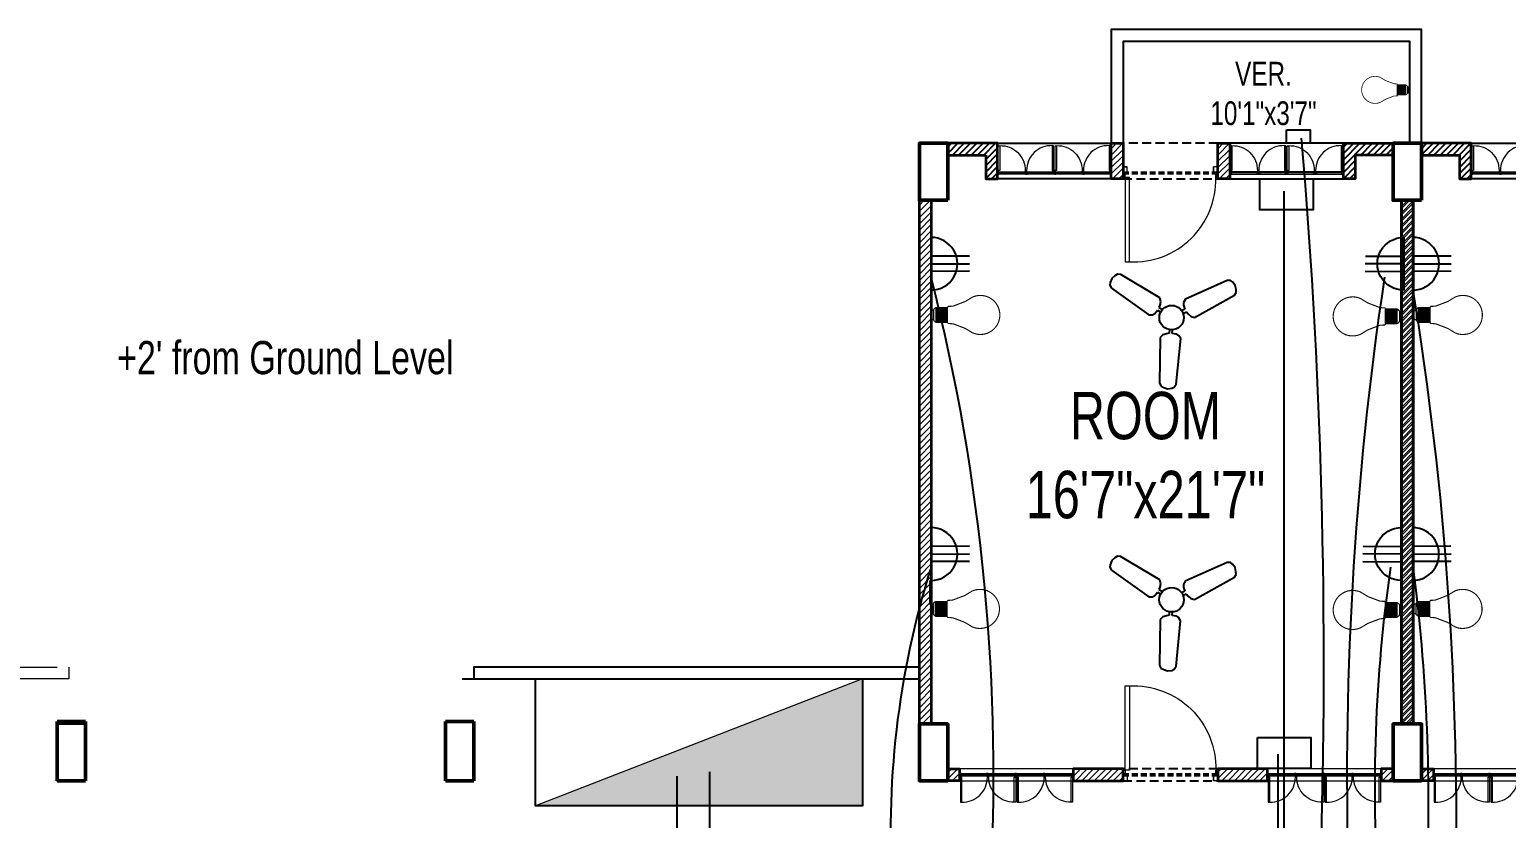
# Model space of a CAD drawing. Header units: inches. Extents: x -20263 to 10253, y -4567 to 3195.
# Drawn here: x -3254 to -2630, y 400 to 733 of the extents above; entities that cross this region are included whole.
import ezdxf

# ---------------------------------------------------------------- set-up
doc = ezdxf.new("R2010")
doc.units = ezdxf.units.IN
doc.header["$MEASUREMENT"] = 0
doc.linetypes.add('ACAD_ISO02W100', pattern=[15, 12, -3])
doc.linetypes.add('DASHED2', pattern=[0.375, 0.25, -0.125])
for name, color, linetype, lineweight in [('A-TEXT', 7, 'Continuous', 5), ('ar-DOOR-WOOD', 44, 'Continuous', 0), ('column', 1, 'Continuous', 50), ('Main Wall', 250, 'Continuous', 13), ('WALL_SEC_', 170, 'Continuous', 25), ('walll', 7, 'Continuous', 30)]:
    doc.layers.add(name, color=color, linetype=linetype, lineweight=lineweight)
doc.layers.add('e conduit sdb to swicth', color=160, linetype='Continuous')
doc.layers.add('liveline', color=1, linetype='Continuous')
doc.layers.add('hatch brick', color=32, linetype='Continuous', lineweight=0, transparency=0.4)
doc.styles.add('SIMPLE', font='romantic.ttf')
pattern_1 = [(45, (-1501168.0352, -132548.724), (-1.3258252147, 1.3258252147), [])]

# ---------------------------------------------------------------- blocks, each defined once
blk = doc.blocks.new('DOOR_45')
at = {"layer": 'ar-DOOR-WOOD'}
for p, q in [((-11008.75, 15426.44), (-11008.75, 15424.44)), ((-10968.75, 15426.44), (-11008.75, 15426.44)), ((-11008.75, 15424.44), (-10968.75, 15424.44)), ((-10968.75, 15427.44), (-10963.75, 15427.44)), ((-10968.75, 15427.44), (-10968.75, 15426.44)), ((-10968.75, 15424.44), (-10968.75, 15426.44)), ((-10968.75, 15426.44), (-10966.75, 15426.44)), ((-10966.75, 15426.44), (-10966.75, 15425.44)), ((-10966.75, 15425.44), (-10963.75, 15425.44)), ((-10963.75, 15427.44), (-10963.75, 15425.44)), ((-10968.75, 15382.44), (-10968.75, 15383.44)), ((-10968.75, 15383.44), (-10966.75, 15383.44)), ((-10968.75, 15382.44), (-10963.75, 15382.44)), ((-10966.75, 15384.44), (-10963.75, 15384.44)), ((-10966.75, 15383.44), (-10966.75, 15384.44)), ((-10963.75, 15382.44), (-10963.75, 15384.44))]:
    blk.add_line(p, q, dxfattribs=at)
for points in [[(-10968.75, 15426.44), (-11008.75, 15426.44), (-11008.75, 15424.44), (-10968.75, 15424.44)], [(-10963.75, 15427.44), (-10968.75, 15427.44), (-10968.75, 15426.44), (-10966.75, 15426.44), (-10966.75, 15425.44), (-10963.75, 15425.44)], [(-10968.75, 15383.44), (-10968.75, 15382.44), (-10963.75, 15382.44), (-10963.75, 15384.44), (-10966.75, 15384.44), (-10966.75, 15383.44)]]:
    blk.add_lwpolyline(points, close=True, dxfattribs=at)
blk.add_arc((-10969.89, 15422.35), 38.92, 176.90834, 271.67702, dxfattribs=at)
blk = doc.blocks.new('DOOR_40')
at = {"layer": 'ar-DOOR-WOOD'}
for p, q in [((-11029.1, 15421.4), (-11064.1, 15421.4)), ((-11064.1, 15421.4), (-11064.1, 15419.4)), ((-11064.1, 15419.4), (-11029.1, 15419.4)), ((-11029.1, 15422.4), (-11024.1, 15422.4)), ((-11029.1, 15422.4), (-11029.1, 15421.4)), ((-11029.1, 15419.4), (-11029.1, 15421.4)), ((-11029.1, 15421.4), (-11027.1, 15421.4)), ((-11027.1, 15421.4), (-11027.1, 15420.4)), ((-11027.1, 15420.4), (-11024.1, 15420.4)), ((-11024.1, 15422.4), (-11024.1, 15420.4)), ((-11029.1, 15383.4), (-11027.1, 15383.4)), ((-11029.1, 15382.4), (-11029.1, 15383.4)), ((-11029.1, 15382.4), (-11024.1, 15382.4)), ((-11027.1, 15383.4), (-11027.1, 15384.4)), ((-11027.1, 15384.4), (-11024.1, 15384.4)), ((-11024.1, 15382.4), (-11024.1, 15384.4))]:
    blk.add_line(p, q, dxfattribs=at)
blk.add_arc((-11029.4, 15418.2), 34.8, 178.03, 270.3561, dxfattribs=at)
blk = doc.blocks.new('room 1')
h = blk.add_hatch()
h.set_pattern_fill('ANSI31', color=256, scale=15)
h.paths.add_polyline_path([(1498318.01, 133229.01), (1498318.01, 133219.01), (1498323.01, 133219.01), (1498323.01, 133234.01), (1498302.01, 133234.01), (1498302.01, 133229.01), (1498302.01, 133229.01)])
h = blk.add_hatch()
h.set_pattern_fill('ANSI31', color=256, scale=15)
h.paths.add_polyline_path([(1498474.01, 133229.01), (1498474.01, 133219.01), (1498469.01, 133219.01), (1498469.01, 133234.01), (1498490.01, 133234.01), (1498490.01, 133229.01), (1498490.01, 133229.01)])
at = {"layer": 'hatch brick'}
h = blk.add_hatch(dxfattribs=at)
h.set_pattern_fill('ANSI31', color=256, scale=15)
h.set_pattern_definition([(45, (69, 2), (-1.3258252147, 1.3258252147), [])])
h.paths.add_polyline_path([(1498376.01, 133234.01), (1498376.01, 133219.01), (1498376.01, 133219.01), (1498371.01, 133219.01), (1498371.01, 133234.01)])
h = blk.add_hatch(dxfattribs=at)
h.set_pattern_fill('ANSI31', color=256, scale=15)
h.set_pattern_definition([(45, (114, 2), (-1.3258252147, 1.3258252147), [])])
h.paths.add_polyline_path([(1498421.01, 133234.01), (1498421.01, 133219.01), (1498421.01, 133219.01), (1498416.01, 133219.01), (1498416.01, 133234.01)])
h = blk.add_hatch(dxfattribs=at)
h.set_pattern_fill('ANSI31', color=256, scale=15)
h.paths.add_polyline_path([(1498298.51, 132989.01), (1498293.51, 132989.01), (1498293.51, 133210.01), (1498298.51, 133210.01)])
h = blk.add_hatch(dxfattribs=at)
h.set_pattern_fill('ANSI31', color=256, scale=15)
h.paths.add_polyline_path([(1498493.51, 132989.01), (1498498.51, 132989.01), (1498498.51, 133210.01), (1498493.51, 133210.01)])
h = blk.add_hatch(dxfattribs=at)
h.set_pattern_fill('ANSI31', color=256, scale=15)
h.set_pattern_definition([(45, (-14.5, 0), (-1.3258252147, 1.3258252147), [])])
h.paths.add_polyline_path([(1498302.01, 132970.01), (1498307.01, 132970.01), (1498307.01, 132965.01), (1498302.01, 132965.01)])
h = blk.add_hatch(dxfattribs=at)
h.set_pattern_fill('ANSI31', color=256, scale=15)
h.set_pattern_definition([(45, (-5, -252), (-1.3258252147, 1.3258252147), [])])
h.paths.add_polyline_path([(1498376.01, 132970.01), (1498355.01, 132970.01), (1498355.01, 132965.01), (1498376.01, 132965.01)])
h = blk.add_hatch(dxfattribs=at)
h.set_pattern_fill('ANSI31', color=256, scale=15)
h.set_pattern_definition([(45, (1.2113, 4e-09), (-1.3258252147, 1.3258252147), [])])
h.paths.add_polyline_path([(1498437.01, 132970.01), (1498416.01, 132970.01), (1498416.01, 132965.01), (1498437.01, 132965.01)])
h = blk.add_hatch(dxfattribs=at)
h.set_pattern_fill('ANSI31', color=256, scale=15)
h.paths.add_polyline_path([(1498490.01, 132970.01), (1498485.01, 132970.01), (1498485.01, 132965.01), (1498490.01, 132965.01)])
for points in [[(1498323.01, 133234.01), (1498371.01, 133234.01), (1498371.01, 133219.01), (1498323.01, 133219.01)], [(1498469.01, 133234.01), (1498421.01, 133234.01), (1498421.01, 133219.01), (1498469.01, 133219.01)]]:
    blk.add_lwpolyline(points, close=True)
at = {"linetype": 'DASHED2', "ltscale": 15}
for points in [[(1498376.01, 133219.01), (1498416.01, 133219.01), (1498416.01, 133234.01), (1498376.01, 133234.01)], [(1498376.01, 132965.01), (1498416.01, 132965.01), (1498416.01, 132970.01), (1498376.01, 132970.01)]]:
    blk.add_lwpolyline(points, close=True, dxfattribs=at)
at = {"layer": 'Main Wall', "color": 1, "lineweight": 50}
for points in [[(1498302.01, 133210.01), (1498290.01, 133210.01), (1498290.01, 133234.01), (1498302.01, 133234.01), (1498302.01, 133210.01)], [(1498502.01, 133210.01), (1498490.01, 133210.01), (1498490.01, 133234.01), (1498502.01, 133234.01), (1498502.01, 133210.01)], [(1498302.01, 132965.01), (1498290.01, 132965.01), (1498290.01, 132989.01), (1498302.01, 132989.01), (1498302.01, 132965.01)], [(1498502.01, 132965.01), (1498490.01, 132965.01), (1498490.01, 132989.01), (1498502.01, 132989.01), (1498502.01, 132965.01)]]:
    blk.add_lwpolyline(points, dxfattribs=at)
at = {"layer": 'Main Wall', "lineweight": 35}
for points in [[(1498318.01, 133229.01), (1498318.01, 133219.01), (1498323.01, 133219.01), (1498323.01, 133234.01), (1498302.01, 133234.01), (1498302.01, 133229.01), (1498302.01, 133229.01), (1498302.01, 133229.01), (1498318.01, 133229.01)], [(1498474.01, 133229.01), (1498474.01, 133219.01), (1498469.01, 133219.01), (1498469.01, 133234.01), (1498490.01, 133234.01), (1498490.01, 133229.01), (1498490.01, 133229.01), (1498490.01, 133229.01), (1498474.01, 133229.01)], [(1498376.01, 132970.01), (1498376.01, 132970.01), (1498355.01, 132970.01), (1498355.01, 132965.01), (1498376.01, 132965.01), (1498376.01, 132970.01)]]:
    blk.add_lwpolyline(points, dxfattribs=at)
for points in [[(1498376.01, 133234.01), (1498376.01, 133219.01), (1498376.01, 133219.01), (1498376.01, 133219.01), (1498371.01, 133219.01), (1498371.01, 133234.01)], [(1498421.01, 133234.01), (1498421.01, 133219.01), (1498421.01, 133219.01), (1498421.01, 133219.01), (1498416.01, 133219.01), (1498416.01, 133234.01)], [(1498298.51, 132989.01), (1498293.51, 132989.01), (1498293.51, 133210.01), (1498298.51, 133210.01)], [(1498493.51, 132989.01), (1498498.51, 132989.01), (1498498.51, 133210.01), (1498493.51, 133210.01)], [(1498302.01, 132970.01), (1498307.01, 132970.01), (1498307.01, 132965.01), (1498302.01, 132965.01)], [(1498437.01, 132970.01), (1498416.01, 132970.01), (1498416.01, 132965.01), (1498437.01, 132965.01)], [(1498490.01, 132970.01), (1498485.01, 132970.01), (1498485.01, 132965.01), (1498490.01, 132965.01)]]:
    blk.add_lwpolyline(points, close=True, dxfattribs=at)
at = {"layer": 'Main Wall', "color": 150}
for points in [[(1498371.01, 133221.01), (1498323.61, 133221.01), (1498323.61, 133222.01), (1498371.01, 133222.01)], [(1498371.01, 133221.01), (1498323.61, 133221.01), (1498323.61, 133221.51), (1498371.01, 133221.51)], [(1498421.01, 133221.01), (1498468.41, 133221.01), (1498468.41, 133222.01), (1498421.01, 133222.01)], [(1498421.01, 133221.01), (1498468.41, 133221.01), (1498468.41, 133221.51), (1498421.01, 133221.51)], [(1498307.01, 132968.01), (1498354.41, 132968.01), (1498354.41, 132967.01), (1498307.01, 132967.01)], [(1498307.01, 132968.01), (1498354.41, 132968.01), (1498354.41, 132967.51), (1498307.01, 132967.51)], [(1498437.61, 132968.01), (1498484.41, 132968.01), (1498484.41, 132967.01), (1498437.61, 132967.01)], [(1498437.61, 132968.01), (1498484.41, 132968.01), (1498484.41, 132967.51), (1498437.61, 132967.51)]]:
    blk.add_lwpolyline(points, close=True, dxfattribs=at)
at = {"layer": 'Main Wall', "color": 150, "linetype": 'DASHED2', "ltscale": 10}
for points in [[(1498376.01, 133222.01), (1498416.01, 133222.01), (1498416.01, 133221.01), (1498376.01, 133221.01)], [(1498376.01, 133222.01), (1498416.01, 133222.01), (1498416.01, 133221.51), (1498376.01, 133221.51)], [(1498376.01, 132968.01), (1498416.01, 132968.01), (1498416.01, 132967.01), (1498376.01, 132967.01)], [(1498376.01, 132968.01), (1498416.01, 132968.01), (1498416.01, 132967.51), (1498376.01, 132967.51)]]:
    blk.add_lwpolyline(points, close=True, dxfattribs=at)
at = {"layer": 'Main Wall'}
for points in [[(1498307.01, 132965.01), (1498355.01, 132965.01), (1498355.01, 132970.01), (1498307.01, 132970.01)], [(1498437.01, 132965.01), (1498485.01, 132965.01), (1498485.01, 132970.01), (1498437.01, 132970.01)]]:
    blk.add_lwpolyline(points, close=True, dxfattribs=at)
at = {"layer": 'Main Wall', "extrusion": (0, 0, -1)}
for name, p, xscale, yscale, zscale, rotation in [('DOOR_40', (-1502949.75, 129913.77), 0.2999999999999545, 0.2999999999999545, -0.2999999999999545, 270), ('DOOR_40', (-1502973.75, 129913.77), 0.2999999999999545, 0.2999999999999545, -0.2999999999999545, 270), ('DOOR_40', (-1493818.28, 129913.77), -0.2999999999999545, 0.2999999999999545, -0.2999999999999545, 90), ('DOOR_40', (-1493842.28, 129913.77), -0.2999999999999545, 0.2999999999999545, -0.2999999999999545, 90), ('DOOR_45', (-1512089.3, 142969.57), -0.8888888888889142, 0.8888888888889142, -0.8888888888889142, 270), ('DOOR_45', (-1512089.3, 123219.46), 0.8888888888889142, 0.8888888888889142, -0.8888888888889142, 270), ('DOOR_40', (-1493704.28, 136275.25), 0.2999999999999545, 0.2999999999999545, -0.2999999999999545, 90), ('DOOR_40', (-1493728.28, 136275.25), 0.2999999999999545, 0.2999999999999545, -0.2999999999999545, 90), ('DOOR_40', (-1493834.28, 136275.25), 0.2999999999999545, 0.2999999999999545, -0.2999999999999545, 90), ('DOOR_40', (-1493858.28, 136275.25), 0.2999999999999545, 0.2999999999999545, -0.2999999999999545, 90)]:
    blk.add_blockref(name, p, dxfattribs=dict(at, xscale=xscale, yscale=yscale, zscale=zscale, rotation=rotation))
at = {"layer": 'Main Wall'}
for p, xscale, yscale, zscale, rotation in [((1493720.28, 129913.77), 0.2999999999999545, 0.2999999999999545, 0.2999999999999545, 270), ((1493744.28, 129913.77), 0.2999999999999545, 0.2999999999999545, 0.2999999999999545, 270), ((1503047.75, 129913.77), -0.2999999999999545, 0.2999999999999545, 0.2999999999999546, 90), ((1503071.75, 129913.77), -0.2999999999999545, 0.2999999999999545, 0.2999999999999546, 90), ((1502933.75, 136275.25), 0.2999999999999546, 0.2999999999999546, 0.2999999999999546, 90), ((1502957.75, 136275.25), 0.2999999999999546, 0.2999999999999546, 0.2999999999999546, 90), ((1503063.75, 136275.25), 0.2999999999999546, 0.2999999999999546, 0.2999999999999546, 90), ((1503087.75, 136275.25), 0.2999999999999546, 0.2999999999999546, 0.2999999999999546, 90)]:
    blk.add_blockref('DOOR_40', p, dxfattribs=dict(at, xscale=xscale, yscale=yscale, zscale=zscale, rotation=rotation))
blk = doc.blocks.new('toilet stair block final')
for points in [[(-62, 367), (-62, 362), (57.4, 362), (85.96, 283.35)], [(90.63, 285.05), (60.9, 367), (-57, 367)]]:
    blk.add_lwpolyline(points)
blk = doc.blocks.new('LED')
for p, q in [((-11.6, -7.7), (11.7, -7.7)), ((-11.6, -11), (11.7, -9.6)), ((-11.6, -13.3), (11.7, -11.8)), ((-11.5, -15.5), (11.8, -14.1)), ((-11.3, -17.8), (11.9, -16.3)), ((-11.2, -20), (12.1, -18.6)), ((-11.2, -22.2), (12.1, -20.8)), ((-11.2, -24.5), (12.1, -23.1)), ((-12.1, -25.6), (11.9, -25.6))]:
    blk.add_line(p, q)
at = {"lineweight": 9}
blk.add_line((7.8, -3.1), (-7.8, -3.1), dxfattribs=at)
for points, const_width in [([(5.3, 0), (5.4, 0), (5.7, 0), (6.1, -0.1), (6.6, -0.3), (7, -0.6), (7.2, -0.9), (7.4, -1.2), (7.5, -1.5), (7.7, -2), (7.7, -2.5), (7.8, -3.1), (7.7, -2.5), (7.7, -2), (7.5, -1.5), (7.4, -1.2), (7.2, -0.9), (7, -0.6), (6.6, -0.3), (6.1, -0.1), (5.7, 0), (5.4, 0), (5.3, 0), (-5.3, 0), (-5.4, 0), (-5.5, 0), (-5.8, 0), (-6.1, -0.1), (-6.4, -0.2), (-6.7, -0.5), (-7, -0.7), (-7.3, -1.1), (-7.6, -1.7), (-7.7, -2.3), (-7.8, -3.1), (-7.8, -3.1), (-7.9, -3.2), (-8.1, -3.2), (-8.3, -3.3), (-8.9, -3.6), (-9.6, -4.1), (-10.3, -4.7), (-11, -5.4), (-11.2, -5.9), (-11.4, -6.4), (-11.6, -7), (-11.6, -7.7), (-12.2, -7.7), (-12.1, -26)], 2), ([(-5.3, 0), (-5.4, 0), (-5.5, 0), (-5.8, 0), (-6.1, -0.1), (-6.4, -0.2), (-6.7, -0.5), (-7, -0.7), (-7.3, -1.1), (-7.6, -1.7), (-7.7, -2.3), (-7.8, -3.1)], 1), ([(11.9, -26.1), (11.9, -7.7), (11.7, -7.7), (11.6, -7), (11.4, -6.4), (11.2, -5.9), (11, -5.4), (10.3, -4.7), (9.6, -4.1), (8.9, -3.6), (8.3, -3.3), (7.9, -3.2), (7.8, -3.1), (7.8, -3.1)], 2), ([(-0.1, -111.1), (-0.2, -111.1), (-1, -111.1), (-1.8, -111.1), (-2.6, -111.1), (-3.4, -111), (-4.2, -110.9), (-5, -110.8), (-5.8, -110.6), (-6.6, -110.5), (-7.4, -110.3), (-8.1, -110.1), (-8.9, -109.9), (-9.6, -109.7), (-10.4, -109.5), (-11.1, -109.2), (-11.8, -108.9), (-12.5, -108.7), (-13.2, -108.3), (-13.9, -108), (-14.6, -107.7), (-15.3, -107.3), (-16, -106.9), (-16.6, -106.6), (-17.3, -106.2), (-17.9, -105.7), (-18.5, -105.3), (-19.2, -104.8), (-19.8, -104.4), (-20.4, -103.9), (-20.9, -103.4), (-21.5, -102.9), (-22.1, -102.4), (-22.6, -101.9), (-23.1, -101.3), (-23.7, -100.8), (-24.2, -100.2), (-24.6, -99.6), (-25.1, -99), (-25.6, -98.4), (-26, -97.8), (-26.5, -97.2), (-26.9, -96.5), (-27.3, -95.9), (-27.7, -95.2), (-28.1, -94.6), (-28.4, -93.9), (-28.8, -93.2), (-29.1, -92.5), (-29.4, -91.8), (-29.7, -91.1), (-30, -90.4), (-30.2, -89.6), (-30.5, -88.9), (-30.7, -88.1), (-30.9, -87.4), (-31.1, -86.6), (-31.2, -85.9), (-31.4, -85.1), (-31.5, -84.3), (-31.6, -83.5), (-31.7, -82.7), (-31.8, -81.9), (-31.8, -81.1), (-31.9, -80.3), (-31.9, -79.5), (-31.9, -78.2), (-31.8, -77), (-31.7, -75.8), (-31.5, -74.6), (-31.3, -73.4), (-31.1, -72.2), (-30.8, -71.1), (-30.4, -69.9), (-30, -68.8), (-29.6, -67.7), (-29.2, -66.6), (-22.1, -55), (-14.6, -35.3), (-14.1, -29.7), (-14.1, -27.1), (-12.1, -25.6)], 1.8), ([(-0.1, -111.1), (0, -111.1), (0.8, -111.1), (1.6, -111.1), (2.5, -111.1), (3.3, -111), (4, -110.9), (4.8, -110.8), (5.6, -110.6), (6.4, -110.5), (7.2, -110.3), (7.9, -110.1), (8.7, -109.9), (9.4, -109.7), (10.2, -109.5), (10.9, -109.2), (11.6, -108.9), (12.3, -108.7), (13, -108.3), (13.7, -108), (14.4, -107.7), (15.1, -107.3), (15.8, -106.9), (16.4, -106.6), (17.1, -106.2), (17.7, -105.7), (18.3, -105.3), (19, -104.8), (19.6, -104.4), (20.2, -103.9), (20.7, -103.4), (21.3, -102.9), (21.9, -102.4), (22.4, -101.9), (22.9, -101.3), (23.5, -100.8), (24, -100.2), (24.5, -99.6), (24.9, -99), (25.4, -98.4), (25.8, -97.8), (26.3, -97.2), (26.7, -96.5), (27.1, -95.9), (27.5, -95.2), (27.9, -94.6), (28.2, -93.9), (28.6, -93.2), (28.9, -92.5), (29.2, -91.8), (29.5, -91.1), (29.8, -90.4), (30, -89.6), (30.3, -88.9), (30.5, -88.1), (30.7, -87.4), (30.9, -86.6), (31, -85.9), (31.2, -85.1), (31.3, -84.3), (31.4, -83.5), (31.5, -82.7), (31.6, -81.9), (31.6, -81.1), (31.7, -80.3), (31.7, -79.5), (31.7, -78.2), (31.6, -77), (31.5, -75.8), (31.3, -74.6), (31.1, -73.4), (30.9, -72.2), (30.6, -71.1), (30.2, -69.9), (29.9, -68.8), (29.4, -67.7), (29, -66.6), (21.9, -55), (14.4, -35.3), (13.9, -29.7), (13.9, -27.1), (11.9, -25.6)], 1.8)]:
    blk.add_lwpolyline(points, dxfattribs=dict(const_width=const_width))
at = {"color": 7, "lineweight": 20}
blk.add_open_spline([(-9.8, -25.6), (-9.8, -25.6), (9.4, -25.6), (9.4, -25.6)], degree=3, dxfattribs=at)
blk = doc.blocks.new('6')
at = {"color": 7}
for p, q in [((3268, -2243), (3260, -2275)), ((3260, -2275), (3351, -2687)), ((3285, -2228), (3268, -2243)), ((3322, -2211), (3285, -2228)), ((3359, -2211), (3322, -2211)), ((3387, -2215), (3359, -2211)), ((3407, -2236), (3387, -2215)), ((3533, -2638), (3407, -2236)), ((3351, -2687), (3378, -2709)), ((3378, -2709), (3403, -2714)), ((3403, -2714), (3440, -2709)), ((3440, -2709), (3450, -2742)), ((3468, -2701), (3489, -2690)), ((3477, -2735), (3468, -2701)), ((3489, -2690), (3518, -2669)), ((3518, -2669), (3533, -2638)), ((3649, -2835), (3635, -2869)), ((3666, -2816), (3649, -2835)), ((3699, -2804), (3666, -2816)), ((4101, -2931), (3699, -2804)), ((3291, -2913), (3005, -3223)), ((3325, -2910), (3291, -2913)), ((3357, -2925), (3325, -2910)), ((3378, -2938), (3357, -2925)), ((3403, -2913), (3378, -2938)), ((3399, -2958), (3423, -2933)), ((3422, -2988), (3399, -2958)), ((3429, -3011), (3422, -2988)), ((3594, -2888), (3628, -2897)), ((3635, -2869), (3601, -2861)), ((3628, -2897), (3627, -2922)), ((3627, -2922), (3631, -2958)), ((3631, -2958), (3650, -2985)), ((3650, -2985), (4061, -3078)), ((4124, -2954), (4101, -2931)), ((4129, -2976), (4124, -2954)), ((4125, -3016), (4129, -2976)), ((3113, -3331), (3424, -3046)), ((3424, -3046), (3429, -3011)), ((4061, -3078), (4089, -3071)), ((4089, -3071), (4107, -3048)), ((4107, -3048), (4125, -3016)), ((3005, -3223), (2997, -3251)), ((2997, -3251), (3008, -3278)), ((3008, -3278), (3026, -3309)), ((3026, -3309), (3059, -3333)), ((3059, -3333), (3081, -3340)), ((3081, -3340), (3113, -3331))]:
    blk.add_line(p, q, dxfattribs=at)
blk.add_circle((3491, -2846), 113, dxfattribs=at)
blk = doc.blocks.new('3 pin')
at = {"layer": 'WALL_SEC_', "color": 3, "lineweight": 25}
for p, q in [((10035.5, 6358.5), (10035.5, 6351.5)), ((10045.69, 6353.52), (10035.5, 6353.52)), ((10035.5, 6351.5), (10035.5, 6344.5)), ((10035.5, 6351.5), (10045.69, 6351.5)), ((10045.69, 6349.48), (10035.5, 6349.48))]:
    blk.add_line(p, q, dxfattribs=at)
blk.add_arc((10035.5, 6351.5), 7, 270, 90, dxfattribs=at)

msp = doc.modelspace()

# ---------------------------------------------------------------- hatches: boundary and pattern name
h = msp.add_hatch()
h.set_pattern_fill('ANSI31', color=256, scale=15)
h.set_pattern_definition(pattern_1)
h.paths.add_polyline_path([(-2850.022, 680.289), (-2850.022, 670.289), (-2845.022, 670.289), (-2845.022, 685.289), (-2866.022, 685.289), (-2866.022, 680.289), (-2866.022, 680.289)])
h = msp.add_hatch()
h.set_pattern_fill('ANSI31', color=256, scale=15)
h.set_pattern_definition(pattern_1)
h.paths.add_polyline_path([(-2694.022, 680.289), (-2694.022, 670.289), (-2699.022, 670.289), (-2699.022, 685.289), (-2678.022, 685.289), (-2678.022, 680.289), (-2678.022, 680.289)])
at = {"layer": 'hatch brick'}
h = msp.add_hatch(dxfattribs=at)
h.set_pattern_fill('ANSI31', color=256, scale=15)
h.set_pattern_definition([(45, (-1501099.0352, -132546.724), (-1.3258252147, 1.3258252147), [])])
h.paths.add_polyline_path([(-2792.022, 685.289), (-2792.022, 670.289), (-2792.022, 670.289), (-2797.022, 670.289), (-2797.022, 685.289)])
h = msp.add_hatch(dxfattribs=at)
h.set_pattern_fill('ANSI31', color=256, scale=15)
h.set_pattern_definition([(45, (-1501054.0352, -132546.724), (-1.3258252147, 1.3258252147), [])])
h.paths.add_polyline_path([(-2747.022, 685.289), (-2747.022, 670.289), (-2747.022, 670.289), (-2752.022, 670.289), (-2752.022, 685.289)])
h = msp.add_hatch(dxfattribs=at)
h.set_pattern_fill('ANSI31', color=256, scale=15)
h.set_pattern_definition([(45, (-1501171.5352, -132548.724), (-1.3258252147, 1.3258252147), [])])
h.paths.add_polyline_path([(-2873.022, 440.289), (-2878.022, 440.289), (-2878.022, 661.289), (-2873.022, 661.289)])
h = msp.add_hatch(dxfattribs=at)
h.set_pattern_fill('ANSI31', color=256, scale=15)
h.set_pattern_definition(pattern_1)
h.paths.add_polyline_path([(-2674.522, 440.289), (-2669.522, 440.289), (-2669.522, 661.289), (-2674.522, 661.289)])
h = msp.add_hatch(dxfattribs=at)
h.set_pattern_fill('ANSI31', color=256, scale=15)
h.set_pattern_definition([(45, (-1501182.5352, -132548.724), (-1.3258252147, 1.3258252147), [])])
h.paths.add_polyline_path([(-2866.022, 421.289), (-2861.022, 421.289), (-2861.022, 416.289), (-2866.022, 416.289)])
h = msp.add_hatch(dxfattribs=at)
h.set_pattern_fill('ANSI31', color=256, scale=15)
h.set_pattern_definition([(45, (-1501173.0352, -132800.724), (-1.3258252147, 1.3258252147), [])])
h.paths.add_polyline_path([(-2792.022, 421.289), (-2813.022, 421.289), (-2813.022, 416.289), (-2792.022, 416.289)])
h = msp.add_hatch(dxfattribs=at)
h.set_pattern_fill('ANSI31', color=256, scale=15)
h.set_pattern_definition([(45, (-1501166.8239, -132548.724), (-1.3258252147, 1.3258252147), [])])
h.paths.add_polyline_path([(-2731.022, 421.289), (-2752.022, 421.289), (-2752.022, 416.289), (-2731.022, 416.289)])
h = msp.add_hatch(dxfattribs=at)
h.set_pattern_fill('ANSI31', color=256, scale=15)
h.set_pattern_definition(pattern_1)
h.paths.add_polyline_path([(-2678.022, 421.289), (-2683.022, 421.289), (-2683.022, 416.289), (-2678.022, 416.289)])
at = {"layer": 'walll', "linetype": 'ACAD_ISO02W100', "lineweight": 20}
h = msp.add_hatch(color=7, dxfattribs=at)
h.dxf.hatch_style = 1
h.paths.add_polyline_path([(-2902.022, 405.748), (-2902.022, 459.289), (-3039.992, 405.748)])

# ---------------------------------------------------------------- linework, layer by layer
at = {"color": 7, "lineweight": 20}
msp.add_line((-2902.022, 459.289), (-3039.992, 405.748), dxfattribs=at)
for points in [[(-2666.022, 685.289), (-2666.022, 733.289), (-2797.022, 733.289), (-2797.022, 685.289)], [(-2671.022, 685.289), (-2671.022, 728.289), (-2792.022, 728.289), (-2792.022, 685.289)], [(-3071.022, 459.289), (-3066.022, 459.289)]]:
    msp.add_lwpolyline(points)
at = {"color": 116, "true_color": 0x136734}
for points in [[(-2723.022, 691.034), (-2713.064, 691.034), (-2713.064, 685.289), (-2723.022, 685.289)], [(-2734.275, 670.289), (-2711.768, 670.289), (-2711.768, 657.205), (-2734.275, 657.205)], [(-2735.31, 434.495), (-2712.803, 434.495), (-2712.803, 421.411), (-2735.31, 421.411)]]:
    msp.add_lwpolyline(points, close=True, dxfattribs=at)
for points in [[(-2845.022, 685.289), (-2797.022, 685.289), (-2797.022, 670.289), (-2845.022, 670.289)], [(-2699.022, 685.289), (-2747.022, 685.289), (-2747.022, 670.289), (-2699.022, 670.289)], [(-3066.022, 459.289), (-2878.022, 459.289), (-2878.022, 464.289), (-3066.022, 464.289)]]:
    msp.add_lwpolyline(points, close=True)
at = {"linetype": 'DASHED2', "ltscale": 15}
for points in [[(-2792.022, 670.289), (-2752.022, 670.289), (-2752.022, 685.289), (-2792.022, 685.289)], [(-2792.022, 416.289), (-2752.022, 416.289), (-2752.022, 421.289), (-2792.022, 421.289)]]:
    msp.add_lwpolyline(points, close=True, dxfattribs=at)
at = {"color": 7, "lineweight": -3}
msp.add_lwpolyline([(-3039.992, 459.289), (-2902.022, 459.289), (-2902.022, 405.748), (-3039.992, 405.748)], close=True, dxfattribs=at)
at = {"ltscale": 2000}
msp.add_lwpolyline([(-3230.022, 416.289), (-3242.022, 416.289), (-3242.022, 440.289), (-3230.022, 440.289)], close=True, dxfattribs=at)
at = {"layer": 'column', "ltscale": 2000}
for p, q in [((-3242.022, 441.289), (-3230.022, 441.289)), ((-3242.022, 441.289), (-3242.022, 416.289)), ((-3242.022, 441.289), (-3230.022, 441.289)), ((-3242.022, 441.289), (-3242.022, 416.289)), ((-3230.022, 441.289), (-3230.022, 416.289)), ((-3230.022, 441.289), (-3230.022, 416.289)), ((-3078.022, 441.289), (-3066.022, 441.289)), ((-3078.022, 441.289), (-3078.022, 416.289)), ((-3078.022, 441.289), (-3066.022, 441.289)), ((-3078.022, 441.289), (-3078.022, 416.289)), ((-3066.022, 441.289), (-3066.022, 416.289)), ((-3066.022, 441.289), (-3066.022, 416.289)), ((-3230.022, 416.289), (-3242.022, 416.289)), ((-3230.022, 416.289), (-3242.022, 416.289)), ((-3066.022, 416.289), (-3078.022, 416.289)), ((-3066.022, 416.289), (-3078.022, 416.289))]:
    msp.add_line(p, q, dxfattribs=at)
at = {"layer": 'e conduit sdb to swicth'}
msp.add_line((-2873.391, 490.607), (-2873.391, 500.842), dxfattribs=at)
at = {"layer": 'liveline'}
for p, q in [((-2724.141, 665.021), (-2724.141, 367.521)), ((-2726.641, 427.521), (-2726.641, 395.021)), ((-2980.339, 418.176), (-2980.339, 388.176)), ((-2966.641, 420.021), (-2966.641, 367.521))]:
    msp.add_line(p, q, dxfattribs=at)
for centre, radius, start, end in [((-5326.224, 466.271), 2618.946, 357.839092, 4.846156), ((-3694.739, 418.918), 848.046, 356.525411, 14.3333), ((-1281.574, 417.521), 1415.95, 171.416124, 182.023649), ((-4053.995, 397.905), 1402.684, 358.758806, 9.246355), ((-2518.243, 395.021), 371.916, 162.575128, 184.240407), ((-2038.052, 413.771), 647.742, 171.780849, 184.094512), ((-3428.333, 407.521), 765.238, 357.003709, 7.602222)]:
    msp.add_arc(centre, radius, start, end, dxfattribs=at)
at = {"layer": 'Main Wall', "color": 1, "lineweight": 50}
for points in [[(-2866.022, 661.289), (-2878.022, 661.289), (-2878.022, 685.289), (-2866.022, 685.289), (-2866.022, 661.289)], [(-2666.022, 661.289), (-2678.022, 661.289), (-2678.022, 685.289), (-2666.022, 685.289), (-2666.022, 661.289)], [(-2866.022, 416.289), (-2878.022, 416.289), (-2878.022, 440.289), (-2866.022, 440.289), (-2866.022, 416.289)], [(-2666.022, 416.289), (-2678.022, 416.289), (-2678.022, 440.289), (-2666.022, 440.289), (-2666.022, 416.289)]]:
    msp.add_lwpolyline(points, dxfattribs=at)
at = {"layer": 'Main Wall', "lineweight": 35}
for points in [[(-2850.022, 680.289), (-2850.022, 670.289), (-2845.022, 670.289), (-2845.022, 685.289), (-2866.022, 685.289), (-2866.022, 680.289), (-2866.022, 680.289), (-2866.022, 680.289), (-2850.022, 680.289)], [(-2694.022, 680.289), (-2694.022, 670.289), (-2699.022, 670.289), (-2699.022, 685.289), (-2678.022, 685.289), (-2678.022, 680.289), (-2678.022, 680.289), (-2678.022, 680.289), (-2694.022, 680.289)], [(-2792.022, 421.289), (-2792.022, 421.289), (-2813.022, 421.289), (-2813.022, 416.289), (-2792.022, 416.289), (-2792.022, 421.289)]]:
    msp.add_lwpolyline(points, dxfattribs=at)
for points in [[(-2792.022, 685.289), (-2792.022, 670.289), (-2792.022, 670.289), (-2792.022, 670.289), (-2797.022, 670.289), (-2797.022, 685.289)], [(-2747.022, 685.289), (-2747.022, 670.289), (-2747.022, 670.289), (-2747.022, 670.289), (-2752.022, 670.289), (-2752.022, 685.289)], [(-2873.022, 440.289), (-2878.022, 440.289), (-2878.022, 661.289), (-2873.022, 661.289)], [(-2674.522, 440.289), (-2669.522, 440.289), (-2669.522, 661.289), (-2674.522, 661.289)], [(-2866.022, 421.289), (-2861.022, 421.289), (-2861.022, 416.289), (-2866.022, 416.289)], [(-2731.022, 421.289), (-2752.022, 421.289), (-2752.022, 416.289), (-2731.022, 416.289)], [(-2678.022, 421.289), (-2683.022, 421.289), (-2683.022, 416.289), (-2678.022, 416.289)]]:
    msp.add_lwpolyline(points, close=True, dxfattribs=at)
at = {"layer": 'Main Wall', "color": 150}
for points in [[(-2797.022, 672.289), (-2844.422, 672.289), (-2844.422, 673.289), (-2797.022, 673.289)], [(-2797.022, 672.289), (-2844.422, 672.289), (-2844.422, 672.789), (-2797.022, 672.789)], [(-2747.022, 672.289), (-2699.622, 672.289), (-2699.622, 673.289), (-2747.022, 673.289)], [(-2747.022, 672.289), (-2699.622, 672.289), (-2699.622, 672.789), (-2747.022, 672.789)], [(-2861.022, 419.289), (-2813.622, 419.289), (-2813.622, 418.289), (-2861.022, 418.289)], [(-2861.022, 419.289), (-2813.622, 419.289), (-2813.622, 418.789), (-2861.022, 418.789)], [(-2730.422, 419.289), (-2683.622, 419.289), (-2683.622, 418.289), (-2730.422, 418.289)], [(-2730.422, 419.289), (-2683.622, 419.289), (-2683.622, 418.789), (-2730.422, 418.789)]]:
    msp.add_lwpolyline(points, close=True, dxfattribs=at)
at = {"layer": 'Main Wall', "color": 150, "linetype": 'DASHED2', "ltscale": 10}
for points in [[(-2792.022, 673.289), (-2752.022, 673.289), (-2752.022, 672.289), (-2792.022, 672.289)], [(-2792.022, 673.289), (-2752.022, 673.289), (-2752.022, 672.789), (-2792.022, 672.789)], [(-2792.022, 419.289), (-2752.022, 419.289), (-2752.022, 418.289), (-2792.022, 418.289)], [(-2792.022, 419.289), (-2752.022, 419.289), (-2752.022, 418.789), (-2792.022, 418.789)]]:
    msp.add_lwpolyline(points, close=True, dxfattribs=at)
at = {"layer": 'Main Wall'}
for points in [[(-2861.022, 416.289), (-2813.022, 416.289), (-2813.022, 421.289), (-2861.022, 421.289)], [(-2731.022, 416.289), (-2683.022, 416.289), (-2683.022, 421.289), (-2731.022, 421.289)]]:
    msp.add_lwpolyline(points, close=True, dxfattribs=at)

# ---------------------------------------------------------------- block references
at = {"color": 1}
for p, xscale, yscale, zscale, rotation in [((-2671.385, 707.84), -0.1793349189005943, 0.1793349189005943, 0.1793349189005943, 269.9999999998945), ((-2872.837, 612.875), 0.2590482185936613, 0.2590482185936613, 0.2590482185936613, 90), ((-2674.522, 612.263), -0.2590482185936613, 0.2590482185936613, 0.2590482185936613, 270), ((-2669.152, 612.875), 0.2590482185936613, 0.2590482185936613, 0.2590482185936613, 90), ((-2873.008, 488.832), 0.2590482185936613, 0.2590482185936613, 0.2590482185936613, 90), ((-2674.522, 488.388), -0.2590482185936613, 0.2590482185936613, 0.2590482185936613, 270), ((-2669.277, 488.832), 0.2590482185936613, 0.2590482185936613, 0.2590482185936613, 90)]:
    msp.add_blockref('LED', p, dxfattribs=dict(at, xscale=xscale, yscale=yscale, zscale=zscale, rotation=rotation))
at = {"extrusion": (0, 0, -1), "xscale": -1, "zscale": -1}
msp.add_blockref('room 1', (1500968.035, -132548.724), dxfattribs=at)
at = {"color": 40, "true_color": 0xf8d731, "xscale": 0.04578869434389712, "yscale": 0.04578869434389712, "zscale": 0.04578869434389712, "rotation": 41.8550425353075}
for p in [(-2977.548, 602.119), (-2977.567, 483.096)]:
    msp.add_blockref('6', p, dxfattribs=at)
at = {"layer": 'Main Wall', "extrusion": (0, 0, -1)}
for name, p, xscale, yscale, zscale, rotation in [('DOOR_40', (-1781.712, -2634.951), 0.2999999999999545, 0.2999999999999545, -0.2999999999999545, 270), ('DOOR_40', (-1805.712, -2634.951), 0.2999999999999545, 0.2999999999999545, -0.2999999999999545, 270), ('DOOR_40', (-1879.712, -2634.951), 0.2999999999999545, 0.2999999999999545, -0.2999999999999546, 270), ('DOOR_40', (-1903.712, -2634.951), 0.2999999999999545, 0.2999999999999545, -0.2999999999999546, 270), ('DOOR_45', (-10921.262, -9329.266), 0.8888888888889142, 0.8888888888889142, -0.8888888888889142, 270), ('DOOR_40', (7463.755, 3726.529), 0.2999999999999545, 0.2999999999999545, -0.2999999999999545, 90), ('DOOR_40', (7439.755, 3726.529), 0.2999999999999545, 0.2999999999999545, -0.2999999999999545, 90), ('DOOR_40', (7333.755, 3726.529), 0.2999999999999545, 0.2999999999999545, -0.2999999999999545, 90), ('DOOR_40', (7309.755, 3726.529), 0.2999999999999545, 0.2999999999999545, -0.2999999999999545, 90)]:
    msp.add_blockref(name, p, dxfattribs=dict(at, xscale=xscale, yscale=yscale, zscale=zscale, rotation=rotation))
at = {"layer": 'Main Wall'}
for name, p, xscale, yscale, zscale, rotation in [('DOOR_40', (-7447.755, -2634.951), 0.2999999999999545, 0.2999999999999545, 0.2999999999999545, 270), ('DOOR_40', (-7423.755, -2634.951), 0.2999999999999545, 0.2999999999999545, 0.2999999999999545, 270), ('DOOR_40', (-7349.755, -2634.951), 0.2999999999999545, 0.2999999999999545, 0.2999999999999545, 270), ('DOOR_40', (-7325.755, -2634.951), 0.2999999999999545, 0.2999999999999545, 0.2999999999999545, 270), ('DOOR_45', (10921.262, 10420.844), 0.8888888888889142, 0.8888888888889142, 0.8888888888889142, 90), ('DOOR_40', (1765.712, 3726.529), 0.2999999999999546, 0.2999999999999546, 0.2999999999999546, 90), ('DOOR_40', (1789.712, 3726.529), 0.2999999999999546, 0.2999999999999546, 0.2999999999999546, 90), ('DOOR_40', (1895.712, 3726.529), 0.2999999999999546, 0.2999999999999546, 0.2999999999999546, 90), ('DOOR_40', (1919.712, 3726.529), 0.2999999999999546, 0.2999999999999546, 0.2999999999999546, 90)]:
    msp.add_blockref(name, p, dxfattribs=dict(at, xscale=xscale, yscale=yscale, zscale=zscale, rotation=rotation))
at = {"layer": 'Main Wall', "lineweight": 35, "xscale": -1}
msp.add_blockref('toilet stair block final', (-3299.022, 97.293), dxfattribs=at)
at = {"layer": 'WALL_SEC_', "color": 3, "lineweight": 18, "yscale": 1.593189739815701, "zscale": 1.593189739815701}
for p, xscale, rotation in [((-18826.483, -9539.928), 1.593189739815701, 0.1981071203228082), ((13279.841, -9539.928), -1.593189739815701, 359.8018928796772), ((-18623.144, -9539.928), 1.593189739815701, 0.1981071203228082), ((-18826.483, -9662.397), 1.593189739815701, 0.1981071203228082), ((13278.85, -9662.418), -1.593189739815701, 359.8018928796772), ((-18623.204, -9662.397), 1.593189739815701, 0.1981071203228082)]:
    msp.add_blockref('3 pin', p, dxfattribs=dict(at, xscale=xscale, rotation=rotation))

# ---------------------------------------------------------------- texts
at = {"layer": 'A-TEXT', "attachment_point": 9, "style": 'SIMPLE'}
for s, insert, char_height, width in [('\\pxqc;{\\fSwis721 LtCn BT|b0|i0|c0|p34;VER.\\P10\'1"x3\'7"}', (-2696.022, 692.856), 10, 73.45933), ("\\pxqc;{\\fSwis721 LtCn BT|b0|i0|c0|p34;+2' from Ground Level }", (-3072.199, 587.656), 14, 146.91866), ('\\pxqc;{\\fSwis721 LtCn BT|b0|i0|c0|p34;ROOM\\P16\'7"x21\'7"}', (-2709.085, 526.786), 20, 146.91866)]:
    msp.add_mtext(s, dxfattribs=dict(at, insert=insert, char_height=char_height, width=width))

doc.saveas('drawing.dxf')
